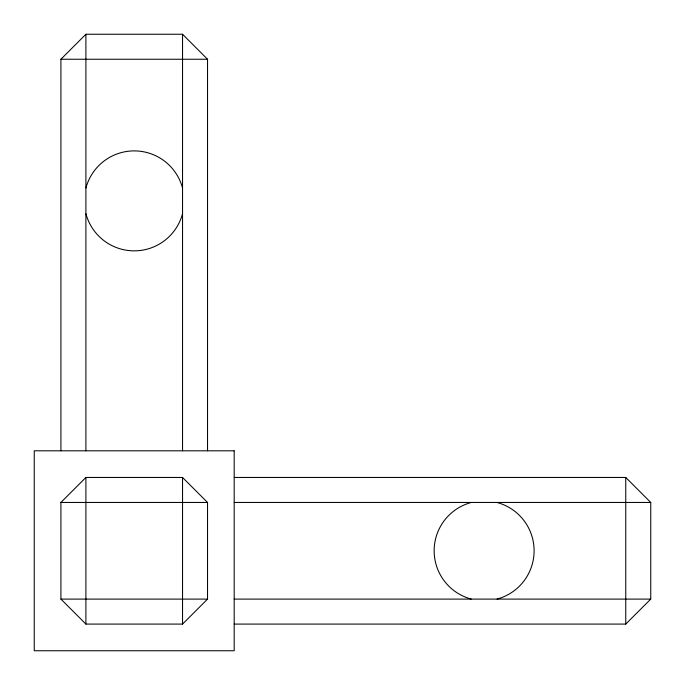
<?xml version="1.0" encoding="UTF-8"?>
<svg xmlns="http://www.w3.org/2000/svg" width="685" height="685" viewBox="0 0 685 685"><rect width="100%" height="100%" fill="white"/><g stroke="black" fill="none" stroke-linecap="round" stroke-linejoin="round"><path stroke-width="1.03" d="M85.899 450.807L85.899 34.25L182.544 34.25L207.538 59.244L207.538 450.807M182.544 450.807L182.544 34.25M60.914 450.807L60.914 59.244L85.899 34.25M60.914 502.456L85.899 477.462L182.544 477.462L207.538 502.456L207.538 599.101L182.544 624.086L85.899 624.086L60.914 599.101L60.914 502.456L207.538 502.456M234.193 624.086L625.756 624.086L650.75 599.101L650.75 502.456L625.756 477.462L234.193 477.462M60.914 59.244L207.538 59.244M234.193 502.456L650.75 502.456M60.914 599.101L207.538 599.101M234.193 599.101L650.75 599.101M625.756 477.462L625.756 624.086M182.544 477.462L182.544 624.086M85.899 477.462L85.899 624.086M182.51 213.806A49.988 49.988 0 0 1 85.942 213.806M85.942 187.938A49.988 49.988 0 0 1 182.51 187.938M497.062 502.49A49.988 49.988 0 0 1 497.062 599.058M471.194 599.058A49.988 49.988 0 0 1 471.194 502.49M234.193 450.807L34.25 450.807L34.25 650.75L234.193 650.75L234.193 450.807"/></g></svg>
